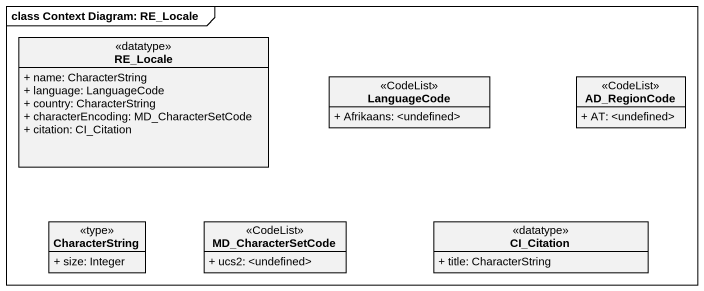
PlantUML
@startuml
mainframe class Context Diagram: RE_Locale
hide circle
hide empty members
skinparam classAttributeIconSize 0
class RE_Locale <<datatype>> {
  + name: CharacterString
  + language: LanguageCode
  + country: CharacterString
  + characterEncoding: MD_CharacterSetCode
  + citation: CI_Citation
}
class LanguageCode <<CodeList>> {
  + Afrikaans: <undefined>
}
class AD_RegionCode <<CodeList>> {
  + AT: <undefined>
}
class CharacterString <<type>> {
  + size: Integer
}
class MD_CharacterSetCode <<CodeList>> {
  + ucs2: <undefined>
}
class CI_Citation <<datatype>> {
  + title: CharacterString
}
@enduml
